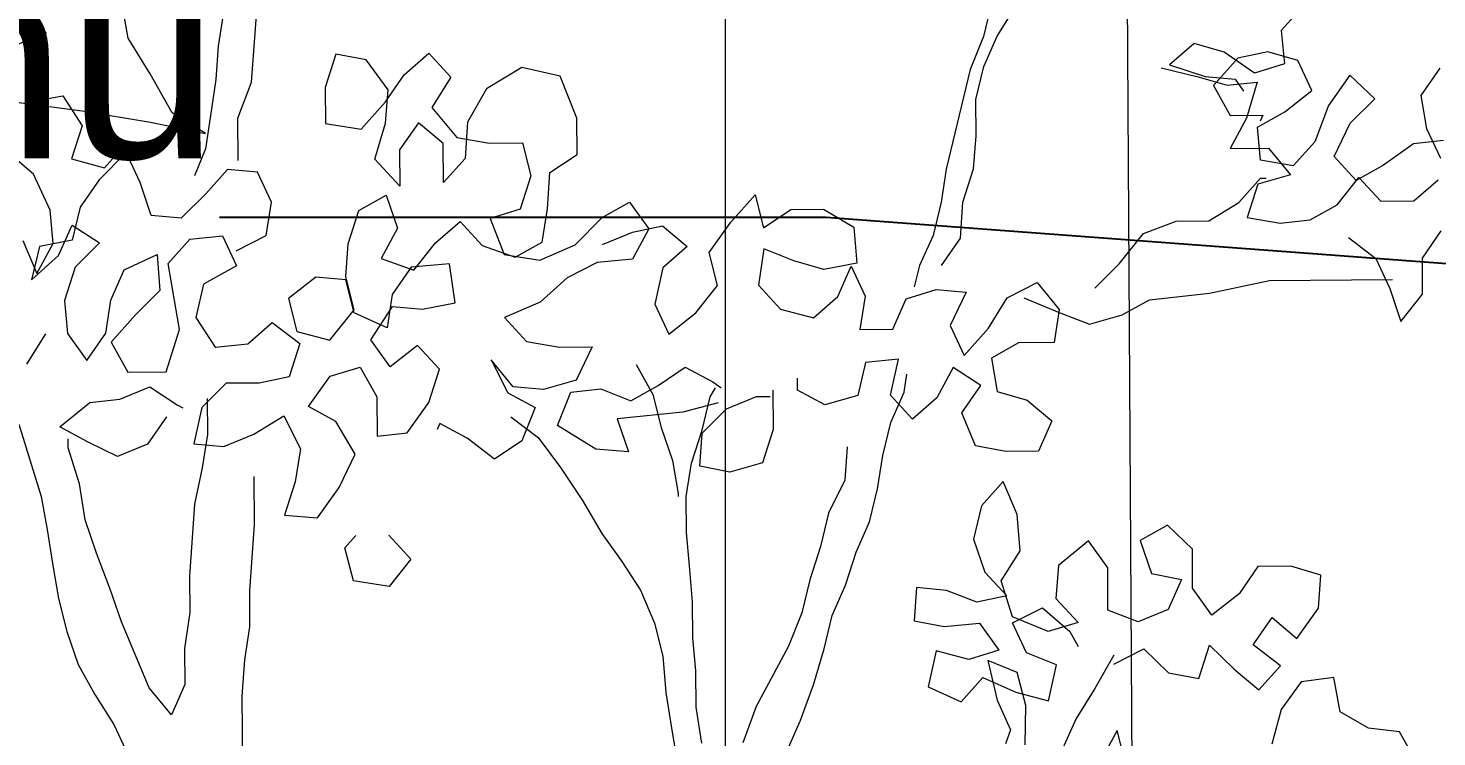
# Model space of a CAD drawing. Header units: millimetres. Extents: x 318905 to 439572, y -5133 to 105868.
# Drawn here: x 351567 to 352821, y 4151 to 4781 of the extents above; entities that cross this region are included whole.
import ezdxf

# ---------------------------------------------------------------- set-up
doc = ezdxf.new("R2010")
doc.units = ezdxf.units.MM
doc.header["$MEASUREMENT"] = 0
doc.layers.add('0_Stylo_No__98', color=154, linetype='Continuous', lineweight=0)
doc.layers.add('INTI_Etiquettes_Stylo_No__1', color=7, linetype='Continuous', lineweight=5)
doc.layers.add('INTI_Agencement_Stylo_No__102', color=7, linetype='Continuous', lineweight=0, true_color=0xcccccc)
doc.styles.add('STYLE_GENERE_2', font='Arial')
doc.styles.add('STYLE_GENERE_3', font='')
doc.styles.get('STYLE_GENERE_3').set_extended_font_data('Arial')
doc.dimstyles.new('STYLE_GENERE__1', dxfattribs={"dimtxt": 200, "dimasz": 142.5, "dimexe": 0.18, "dimexo": 500, "dimgap": 0.09, "dimtad": 0, "dimtih": 1, "dimtoh": 1, "dimlfac": 0.001, "dimzin": 0, "dimdsep": 46, "dimtxsty": 'STYLE_GENERE_3', "dimblk": 'ARROWHEAD_6', "dimblk1": 'ARROWHEAD_6', "dimblk2": 'ARROWHEAD_6', "dimcen": 0.09, "dimclrd": 154, "dimclre": 154, "dimclrt": 154, "dimazin": 0, "dimtfac": 1, "dimtdec": 4, "dimtmove": 0, "dimatfit": 3, "dimfxl": 0, "dimtolj": 1, "dimtzin": 0, "dimarcsym": 0})
doc.dimstyles.new('STYLE_GENERE__3', dxfattribs={"dimtxt": 0.18, "dimasz": 182.4, "dimexe": 0.18, "dimexo": 0.0625, "dimgap": 0.09, "dimtad": 0, "dimtih": 1, "dimtoh": 1, "dimdec": 4, "dimzin": 0, "dimdsep": 46, "dimcen": 0.09, "dimadec": 0, "dimazin": 0, "dimtfac": 1, "dimtdec": 4, "dimtmove": 0, "dimatfit": 3, "dimldrblk": 'ARROWHEAD_5', "dimfxl": 0, "dimtolj": 1, "dimtzin": 0, "dimarcsym": 0})

# ---------------------------------------------------------------- blocks, each defined once
blk = doc.blocks.new('arbre6[1]', base_point=(351659.1, -542.5))
at = {"layer": 'INTI_Agencement_Stylo_No__102', "linetype": 'Continuous'}
for p, q in [((351750.3, 4853.3), (351736.3, 4764.8)), ((351765.8, 4732.9), (351772.4, 4821.3)), ((352424.5, 4803.1), (352417.4, 4773.6)), ((351561, 4795.3), (351583, 4776.8)), ((351656, 4772.1), (351650.9, 4801.5)), ((352429.6, 4773.7), (352446.4, 4800.7)), ((352701.8, 4800.3), (352682.5, 4778.7)), ((352682.5, 4778.7), (352685.2, 4749.3)), ((351583, 4776.8), (351556.3, 4765.8)), ((351675.7, 4740.2), (351656, 4772.1)), ((351736.3, 4764.8), (351734.1, 4735.3)), ((352417.4, 4773.6), (352405.5, 4744.1)), ((352417.6, 4746.9), (352429.6, 4773.7)), ((352604.8, 4767.3), (352583, 4748.4)), ((352631.6, 4759.5), (352604.8, 4767.3)), ((351841, 4757.7), (351831.5, 4728.2)), ((351867.8, 4752.6), (351841, 4757.7)), ((351887.4, 4726), (351867.8, 4752.6)), ((351901.9, 4739.5), (351923.7, 4758.5)), ((351923.7, 4758.5), (351943.3, 4737.2)), ((352643.8, 4754.3), (352622.1, 4730)), ((352658.5, 4741), (352631.6, 4759.5)), ((352670.5, 4759.9), (352643.8, 4754.3)), ((352697.3, 4752.1), (352670.5, 4759.9)), ((352709.7, 4725.4), (352697.3, 4752.1)), ((351695.4, 4705.5), (351675.7, 4740.2)), ((351885.1, 4715.3), (351901.9, 4739.5)), ((352006.5, 4745.8), (351975, 4726.8)), ((352040.6, 4738.1), (352006.5, 4745.8)), ((352405.5, 4744.1), (352384.2, 4655.6)), ((352410.5, 4717.4), (352417.6, 4746.9)), ((352575.7, 4745.6), (352607.4, 4737.9)), ((352583, 4748.4), (352614.7, 4737.9)), ((352685.2, 4749.3), (352658.5, 4741)), ((352807, 4720.9), (352823.9, 4745.2)), ((351734.1, 4735.3), (351729.5, 4703.2)), ((351753.8, 4700.7), (351765.8, 4732.9)), ((351831.5, 4728.2), (351831.7, 4696.1)), ((351943.3, 4737.2), (351926.5, 4710.3)), ((352055.5, 4700.8), (352040.6, 4738.1)), ((352607.4, 4737.9), (352634.2, 4730.1)), ((352614.7, 4737.9), (352641.5, 4735.5)), ((352622.1, 4730), (352636.9, 4703.3)), ((352634.2, 4730.1), (352661, 4733)), ((352641.5, 4735.5), (352648.9, 4724.9)), ((352661, 4733), (352651.5, 4700.8)), ((352743.6, 4739.1), (352724.4, 4712.2)), ((352765.7, 4717.9), (352743.6, 4739.1)), ((351556.7, 4715), (351615.1, 4707.5)), ((351566.4, 4715.1), (351598, 4720.7)), ((351598, 4720.7), (351615.2, 4694.1)), ((351863.4, 4691), (351885.1, 4715.3)), ((351885.2, 4696.5), (351887.4, 4726)), ((351975, 4726.8), (351958.2, 4697.2)), ((352410.8, 4685.2), (352410.5, 4717.4)), ((352685.5, 4706.5), (352709.7, 4725.4)), ((352743.9, 4696.3), (352765.7, 4717.9)), ((352812.1, 4691.5), (352807, 4720.9)), ((351615.1, 4707.5), (351676, 4697.3)), ((351724.8, 4687.1), (351695.4, 4705.5)), ((351729.5, 4703.2), (351724.9, 4673.7)), ((351926.5, 4710.3), (351948.6, 4683.7)), ((352636.9, 4703.3), (352666, 4703.6)), ((352661.3, 4692.9), (352685.5, 4706.5)), ((352666, 4703.6), (352663.7, 4698.2)), ((352724.4, 4712.2), (352712.4, 4679.9)), ((351615.2, 4694.1), (351605.7, 4664.6)), ((351676, 4697.3), (351724.8, 4687.1)), ((351754.1, 4663.2), (351753.8, 4700.7)), ((351831.7, 4696.1), (351863.4, 4691)), ((351875.7, 4664.3), (351885.2, 4696.5)), ((351914.4, 4696.8), (351897.6, 4672.6)), ((351936.5, 4678.3), (351914.4, 4696.8)), ((351958.2, 4697.2), (351956, 4665.1)), ((352055.7, 4668.6), (352055.5, 4700.8)), ((352651.5, 4700.8), (352637.1, 4673.9)), ((352663.9, 4663.4), (352661.3, 4692.9)), ((352729.6, 4666.7), (352743.9, 4696.3)), ((352824.5, 4664.9), (352812.1, 4691.5)), ((351936.7, 4643.5), (351936.5, 4678.3)), ((351948.6, 4683.7), (351977.8, 4678.6)), ((351977.8, 4678.6), (352007, 4678.9)), ((352007, 4678.9), (352014.5, 4649.5)), ((352408.5, 4655.8), (352410.8, 4685.2)), ((352712.4, 4679.9), (352693.1, 4658.4)), ((352800, 4678.1), (352773.4, 4659.1)), ((352826.8, 4681), (352800, 4678.1)), ((351571.8, 4650.9), (351547.3, 4672.1)), ((351605.7, 4664.6), (351635, 4656.8)), ((351654.3, 4670.4), (351630.2, 4646.1)), ((351635, 4656.8), (351651.9, 4675.7)), ((351666.7, 4643.7), (351654.3, 4670.4)), ((351724.9, 4673.7), (351715.3, 4649.5)), ((351897.8, 4640.5), (351875.7, 4664.3)), ((351897.6, 4672.6), (351897.8, 4640.5)), ((351956, 4665.1), (351936.7, 4643.5)), ((352031.5, 4652.4), (352055.7, 4668.6)), ((352637.1, 4673.9), (352671.1, 4674.2)), ((352671.1, 4674.2), (352690.8, 4650.3)), ((352749.2, 4645.5), (352729.6, 4666.7)), ((351744.5, 4655.1), (351725.2, 4633.5)), ((351771.2, 4652.7), (351744.5, 4655.1)), ((351783.6, 4626), (351771.2, 4652.7)), ((352029.3, 4620.2), (352031.5, 4652.4)), ((352384.2, 4655.6), (352379.6, 4626.1)), ((352399, 4626.2), (352408.5, 4655.8)), ((352693.1, 4658.4), (352663.9, 4663.4)), ((352773.4, 4659.1), (352749.2, 4645.5)), ((351586.6, 4618.9), (351571.8, 4650.9)), ((351630.2, 4646.1), (351613.3, 4621.8)), ((351676.6, 4614.4), (351666.7, 4643.7)), ((352014.5, 4649.5), (352005, 4620)), ((352644.7, 4625.8), (352664, 4647.4)), ((352661.6, 4642), (352652.1, 4612.5)), ((352690.8, 4650.3), (352661.6, 4642)), ((352664, 4647.4), (352668.9, 4647.4)), ((352732.3, 4623.9), (352751.6, 4648.2)), ((352751.6, 4648.2), (352771.2, 4626.9)), ((352800.4, 4627.2), (352822.2, 4646.1)), ((351725.2, 4633.5), (351703.4, 4611.9)), ((351861.5, 4618.7), (351885.7, 4632.3)), ((351885.7, 4632.3), (351895.7, 4603)), ((352192.4, 4608.3), (352214.1, 4632.6)), ((352214.1, 4632.6), (352221.6, 4603.2)), ((352771.2, 4626.9), (352800.4, 4627.2)), ((351589.3, 4589.5), (351586.6, 4618.9)), ((351613.3, 4621.8), (351606.3, 4592.3)), ((351703.4, 4611.9), (351676.6, 4614.4)), ((351778.9, 4596.5), (351783.6, 4626)), ((351852, 4589.2), (351861.5, 4618.7)), ((352005, 4620), (351978.3, 4611.7)), ((352024.7, 4590.7), (352029.3, 4620.2)), ((352078, 4612.6), (352102.3, 4626.2)), ((352102.3, 4626.2), (352119.5, 4602.3)), ((352221.6, 4603.2), (352245.8, 4619.5)), ((352245.8, 4619.5), (352275, 4619.8)), ((352275, 4619.8), (352301.9, 4604)), ((352379.6, 4626.1), (352372.5, 4596.6)), ((352396.8, 4594.1), (352399, 4626.2)), ((352618.1, 4609.5), (352644.7, 4625.8)), ((352708.1, 4610.3), (352732.3, 4623.9)), ((351594.2, 4578.8), (351606.2, 4605.7)), ((351606.2, 4605.7), (351630.6, 4589.9)), ((351895.7, 4603), (351881.3, 4576.1)), ((351929.8, 4589.9), (351951.6, 4608.8)), ((351951.6, 4608.8), (351971.2, 4587.6)), ((351978.3, 4611.7), (351990.7, 4579.7)), ((352053.9, 4588.3), (352078, 4612.6)), ((352104.9, 4599.5), (352131.6, 4605.1)), ((352119.5, 4602.3), (352105.1, 4575.4)), ((352131.6, 4605.1), (352153.6, 4586.6)), ((352173.1, 4581.4), (352192.4, 4608.3)), ((352301.9, 4604), (352304.6, 4571.9)), ((352559.8, 4598.3), (352588.9, 4609.2)), ((352588.9, 4609.2), (352618.1, 4609.5)), ((352652.1, 4612.5), (352681.4, 4607.4)), ((352681.4, 4607.4), (352708.1, 4610.3)), ((351562.5, 4591.9), (351574.9, 4562.6)), ((351574.9, 4562.6), (351589.3, 4589.5)), ((351606.3, 4592.3), (351577.1, 4586.7)), ((351630.6, 4589.9), (351608.9, 4568.2)), ((351691.6, 4571.7), (351710.9, 4593.3)), ((351710.9, 4593.3), (351740, 4596.2)), ((351740, 4596.2), (351752.4, 4569.5)), ((351752.3, 4582.9), (351778.9, 4596.5)), ((351849.8, 4559.7), (351852, 4589.2)), ((351910.5, 4565.6), (351929.8, 4589.9)), ((352000.5, 4577.1), (352024.7, 4590.7)), ((352078.2, 4588.5), (352104.9, 4599.5)), ((352372.5, 4596.6), (352360.5, 4569.7)), ((352380, 4569.9), (352396.8, 4594.1)), ((352538.1, 4571.3), (352559.8, 4598.3)), ((352742.3, 4594.6), (352766.7, 4576)), ((352808.1, 4576.4), (352824.9, 4600.7)), ((351577.1, 4586.7), (351570, 4557.2)), ((351570, 4557.2), (351594.2, 4578.8)), ((351652.7, 4566), (351681.8, 4579.6)), ((351681.8, 4579.6), (351684.4, 4547.5)), ((351971.2, 4587.6), (352000.5, 4577.1)), ((351990.7, 4579.7), (352022.4, 4574.7)), ((352022.4, 4574.7), (352053.9, 4588.3)), ((352153.6, 4586.6), (352131.9, 4567.6)), ((352180.7, 4552), (352173.1, 4581.4)), ((352221.8, 4584.5), (352217.1, 4552.3)), ((352248.6, 4574), (352221.8, 4584.5)), ((352808.3, 4544.3), (352808.1, 4576.4)), ((351608.9, 4568.2), (351599.4, 4538.7)), ((351640.7, 4539.1), (351652.7, 4566)), ((351701.7, 4512.9), (351691.6, 4571.7)), ((351752.4, 4569.5), (351723.3, 4553.2)), ((351881.3, 4576.1), (351910.5, 4565.6)), ((351908.1, 4568.3), (351891.2, 4544)), ((351942.1, 4571.3), (351908.1, 4568.3)), ((351947.2, 4536.5), (351942.1, 4571.3)), ((352073.5, 4572.4), (352046.8, 4558.8)), ((352105.1, 4575.4), (352073.5, 4572.4)), ((352131.9, 4567.6), (352124.8, 4535.4)), ((352275.4, 4566.2), (352248.6, 4574)), ((352304.6, 4571.9), (352275.4, 4566.2)), ((352287.8, 4542.3), (352299.7, 4569.1)), ((352299.7, 4569.1), (352312.1, 4542.5)), ((352360.5, 4569.7), (352355.8, 4550.9)), ((352516.4, 4549.7), (352538.1, 4571.3)), ((352766.7, 4576), (352779.1, 4549.4)), ((351723.3, 4553.2), (351716.2, 4523.7)), ((351823, 4559.5), (351798.8, 4540.5)), ((351849.8, 4557), (351823, 4559.5)), ((351857.3, 4530.3), (351849.8, 4559.7)), ((351857.3, 4527.7), (351849.8, 4557)), ((352046.8, 4558.8), (352022.7, 4537.2)), ((352161.4, 4527.7), (352180.7, 4552)), ((352217.1, 4552.3), (352236.8, 4531.1)), ((352438.6, 4541), (352465.3, 4554.6)), ((352465.3, 4554.6), (352484.9, 4530.7)), ((352618.6, 4545.3), (352672, 4556.4)), ((352672, 4556.4), (352781.5, 4557.4)), ((351636.1, 4509.6), (351640.7, 4539.1)), ((351684.4, 4547.5), (351662.7, 4525.9)), ((351798.8, 4540.5), (351806.3, 4511.1)), ((351891.2, 4544), (351886.6, 4514.5)), ((352266, 4523.3), (352287.8, 4542.3)), ((352312.1, 4542.5), (352307.4, 4513)), ((352336.6, 4513.3), (352348.6, 4540.1)), ((352348.6, 4540.1), (352375.3, 4548.4)), ((352375.3, 4548.4), (352402.1, 4546)), ((352402.1, 4546), (352387.7, 4516.4)), ((352421.8, 4514), (352438.6, 4541)), ((352453.2, 4541.1), (352484.9, 4528)), ((352540.9, 4525.8), (352565.1, 4539.4)), ((352565.1, 4539.4), (352618.6, 4545.3)), ((352779.1, 4549.4), (352789, 4520)), ((352789, 4520), (352808.3, 4544.3)), ((351599.4, 4538.7), (351602, 4509.3)), ((351835.6, 4503.4), (351857.3, 4530.3)), ((351886.6, 4514.5), (351857.3, 4527.7)), ((351872.1, 4503.7), (351891.3, 4533.3)), ((351891.3, 4533.3), (351918.1, 4530.9)), ((351918.1, 4530.9), (351947.2, 4536.5)), ((352022.7, 4537.2), (351991.1, 4523.5)), ((352124.8, 4535.4), (352137.2, 4508.8)), ((352137.2, 4508.8), (352161.4, 4527.7)), ((352236.8, 4531.1), (352266, 4523.3)), ((352484.9, 4530.7), (352480.2, 4501.2)), ((352484.9, 4528), (352511.8, 4517.5)), ((351662.7, 4525.9), (351641, 4501.6)), ((351716.2, 4523.7), (351733.5, 4497.1)), ((351762.6, 4500), (351784.4, 4519)), ((351784.4, 4519), (351808.9, 4500.5)), ((351991.1, 4523.5), (352010.8, 4502.3)), ((352387.7, 4516.4), (352400.1, 4489.7)), ((352400.1, 4489.7), (352421.8, 4514)), ((352511.8, 4517.5), (352540.9, 4525.8)), ((351582.6, 4509.1), (351565.7, 4482.2)), ((351602, 4509.3), (351619.2, 4485.4)), ((351619.2, 4485.4), (351636.1, 4509.6)), ((351641, 4501.6), (351655.8, 4475)), ((351689.8, 4475.3), (351701.7, 4512.9)), ((351806.3, 4511.1), (351835.6, 4503.4)), ((351889.3, 4479.8), (351872.1, 4503.7)), ((352010.8, 4502.3), (352040, 4497.2)), ((352307.4, 4513), (352336.6, 4513.3)), ((352480.2, 4501.2), (352448.6, 4500.9)), ((351733.5, 4497.1), (351762.6, 4500)), ((351808.9, 4500.5), (351799.3, 4470.9)), ((351913.5, 4498.7), (351889.3, 4479.8)), ((351933.1, 4477.5), (351913.5, 4498.7)), ((352040, 4497.2), (352069.2, 4497.5)), ((352069.2, 4497.5), (352054.8, 4467.9)), ((352448.6, 4500.9), (352424.4, 4487.3)), ((351835.8, 4471.3), (351862.5, 4479.5)), ((351862.5, 4479.5), (351877.3, 4452.9)), ((351923.6, 4448), (351933.1, 4477.5)), ((351998.9, 4462), (351979.2, 4485.9)), ((351979.2, 4485.9), (351994.1, 4456.6)), ((352108.2, 4481.8), (352123, 4455.1)), ((352127.8, 4463.2), (352152, 4479.5)), ((352152, 4479.5), (352176.4, 4466.3)), ((352312.5, 4483.6), (352305.5, 4454.1)), ((352341.7, 4486.5), (352312.5, 4483.6)), ((352334.6, 4454.4), (352341.7, 4486.5)), ((352390.4, 4479), (352376, 4452.1)), ((352414.9, 4463.1), (352390.4, 4479)), ((352424.4, 4487.3), (352429.5, 4457.9)), ((351655.8, 4475), (351689.8, 4475.3)), ((351743.4, 4465.1), (351721.7, 4443.5)), ((351772.6, 4465.3), (351743.4, 4465.1)), ((351799.3, 4470.9), (351772.6, 4465.3)), ((351816.6, 4444.3), (351835.8, 4471.3)), ((352054.8, 4467.9), (352025.7, 4459.6)), ((352176.4, 4466.3), (352183.8, 4461)), ((352251.9, 4459), (352251.8, 4469.7)), ((352346.8, 4457.1), (352349.1, 4473.2)), ((351648.7, 4450.8), (351675.4, 4461.8)), ((351675.4, 4461.8), (351699.8, 4445.9)), ((351726.5, 4451.5), (351726.8, 4419.4)), ((351877.3, 4452.9), (351877.6, 4418.1)), ((351994.1, 4456.6), (352018.5, 4443.5)), ((352025.7, 4459.6), (351998.9, 4462)), ((352038.1, 4427.6), (352050, 4457.1)), ((352050, 4457.1), (352076.7, 4460.1)), ((352076.7, 4460.1), (352103.6, 4449.6)), ((352103.6, 4449.6), (352127.8, 4463.2)), ((352123, 4455.1), (352130.5, 4425.7)), ((352167, 4423.4), (352174.1, 4452.9)), ((352174.1, 4452.9), (352178.9, 4461)), ((352188.8, 4442.3), (352215.5, 4453.3)), ((352215.5, 4453.3), (352227.6, 4453.4)), ((352230, 4458.8), (352230.3, 4424)), ((352276.3, 4445.8), (352251.9, 4459)), ((352305.5, 4454.1), (352276.3, 4445.8)), ((352354.3, 4433.1), (352334.6, 4454.4)), ((352334.8, 4430.3), (352346.8, 4457.1)), ((352376, 4452.1), (352354.3, 4433.1)), ((352398, 4438.9), (352414.9, 4463.1)), ((352429.5, 4457.9), (352456.3, 4450.1)), ((351595.3, 4426.3), (351621.9, 4447.9)), ((351621.9, 4447.9), (351648.7, 4450.8)), ((351699.8, 4445.9), (351704.7, 4443.3)), ((351721.7, 4443.5), (351714.7, 4411.3)), ((351841, 4431.2), (351816.6, 4444.3)), ((351904.3, 4421), (351923.6, 4448)), ((352018.5, 4443.5), (352006.5, 4413.9)), ((352149.9, 4439.3), (352091.5, 4433.4)), ((352181.4, 4447.6), (352149.9, 4439.3)), ((352167, 4420.7), (352188.8, 4442.3)), ((352410.4, 4409.5), (352398, 4438.9)), ((352456.3, 4450.1), (352478.3, 4431.6)), ((351558.8, 4428.6), (351578.8, 4364.5)), ((351619.8, 4413.1), (351595.3, 4426.3)), ((351690.1, 4435.1), (351673.3, 4410.9)), ((351768.1, 4419.8), (351794.7, 4436.1)), ((351794.7, 4436.1), (351809.6, 4406.8)), ((351858.2, 4401.9), (351841, 4431.2)), ((351933.5, 4429.3), (351931.1, 4423.9)), ((351957.9, 4416.2), (351933.5, 4429.3)), ((351996.7, 4435.2), (352021.1, 4416.7)), ((352072.3, 4406.5), (352038.1, 4427.6)), ((352091.5, 4433.4), (352101.5, 4404.1)), ((352327.7, 4400.8), (352334.8, 4430.3)), ((352478.3, 4431.6), (352466.4, 4404.7)), ((351602.8, 4407.6), (351602.7, 4415.6)), ((351726.8, 4419.4), (351722.1, 4389.9)), ((351741.4, 4408.8), (351768.1, 4419.8)), ((351877.6, 4418.1), (351904.3, 4421)), ((351982.3, 4397.6), (351957.9, 4416.2)), ((352006.5, 4413.9), (351982.3, 4397.6)), ((352021.1, 4416.7), (352040.8, 4390.1)), ((352130.5, 4425.7), (352140.5, 4396.4)), ((352157.5, 4393.9), (352167, 4423.4)), ((352164.8, 4391.3), (352167, 4420.7)), ((352230.3, 4424), (352220.8, 4394.4)), ((351612.8, 4375.6), (351602.8, 4407.6)), ((351646.6, 4400), (351619.8, 4413.1)), ((351673.3, 4410.9), (351646.6, 4400)), ((351714.7, 4411.3), (351741.4, 4408.8)), ((351809.6, 4406.8), (351804.9, 4377.3)), ((351843.9, 4372.3), (351858.2, 4401.9)), ((352101.5, 4404.1), (352072.3, 4406.5)), ((352296.1, 4408.5), (352293.9, 4379)), ((352437.2, 4404.4), (352410.4, 4409.5)), ((352466.4, 4404.7), (352437.2, 4404.4)), ((351722.1, 4389.9), (351715.1, 4357.7)), ((352040.8, 4390.1), (352060.5, 4360.9)), ((352140.5, 4396.4), (352145.6, 4367)), ((352152.9, 4364.4), (352157.5, 4393.9)), ((352191.6, 4386.1), (352164.8, 4391.3)), ((352220.8, 4394.4), (352191.6, 4386.1)), ((352323.1, 4371.3), (352327.7, 4400.8)), ((351768.7, 4339.5), (351768.4, 4382.3)), ((351804.9, 4377.3), (351795.4, 4347.8)), ((352293.9, 4379), (352279.5, 4349.5)), ((352435, 4377.6), (352415.7, 4356.1)), ((352447.3, 4348.3), (352435, 4377.6)), ((351578.8, 4364.5), (351583.9, 4335.1)), ((351617.9, 4343.5), (351612.8, 4375.6)), ((351824.6, 4345.4), (351843.9, 4372.3)), ((352145.6, 4367), (352145.6, 4364.3)), ((352153.1, 4332.3), (352152.9, 4364.4)), ((352316, 4341.8), (352323.1, 4371.3)), ((351715.1, 4357.7), (351710.7, 4293.5)), ((352060.5, 4360.9), (352077.7, 4331.6)), ((352415.7, 4356.1), (352408.6, 4326.5)), ((351627.8, 4314.1), (351617.9, 4343.5)), ((351764.3, 4280.6), (351768.7, 4339.5)), ((351795.4, 4347.8), (351824.6, 4345.4)), ((352279.5, 4349.5), (352272.4, 4320)), ((352304.1, 4314.9), (352316, 4341.8)), ((352450, 4316.2), (352447.3, 4348.3)), ((352581.2, 4338.8), (352557, 4325.2)), ((352603.3, 4317.6), (352581.2, 4338.8)), ((351583.9, 4335.1), (351589, 4303.1)), ((351849.1, 4318.8), (351858.8, 4329.6)), ((351888, 4329.9), (351907.6, 4308.6)), ((352077.7, 4331.6), (352094.9, 4307.6)), ((352155.8, 4302.8), (352153.1, 4332.3)), ((352408.6, 4326.5), (352418.5, 4297.2)), ((351640.2, 4282.1), (351627.8, 4314.1)), ((351856.7, 4289.4), (351849.1, 4318.8)), ((352272.4, 4320), (352262.9, 4290.4)), ((352294.6, 4285.4), (352304.1, 4314.9)), ((352433.2, 4289.3), (352450, 4316.2)), ((352510.8, 4324.8), (352484.2, 4303.1)), ((352528, 4300.9), (352510.8, 4324.8)), ((352557, 4325.2), (352566.9, 4295.9)), ((352603.5, 4282.8), (352603.3, 4317.6)), ((351589, 4303.1), (351594.1, 4273.7)), ((351907.6, 4308.6), (351888.3, 4284.4)), ((352094.9, 4307.6), (352112.1, 4281)), ((352158.4, 4270.8), (352155.8, 4302.8)), ((352484.2, 4303.1), (352481.9, 4273.7)), ((352528.2, 4263.4), (352528, 4300.9)), ((352661.7, 4302.1), (352644.9, 4277.8)), ((352690.9, 4302.3), (352661.7, 4302.1)), ((352717.8, 4294.5), (352690.9, 4302.3)), ((351710.7, 4293.5), (351710.9, 4261.3)), ((351888.3, 4284.4), (351856.7, 4289.4)), ((352262.9, 4290.4), (352255.8, 4260.9)), ((352418.5, 4297.2), (352438.1, 4276)), ((352443.2, 4257.3), (352433.2, 4289.3)), ((352566.9, 4295.9), (352593.7, 4290.7)), ((352593.7, 4290.7), (352581.8, 4263.9)), ((352715.5, 4265.1), (352717.8, 4294.5)), ((351650.2, 4252.8), (351640.2, 4282.1)), ((351764.5, 4248.5), (351764.3, 4280.6)), ((352112.1, 4281), (352124.5, 4251.7)), ((352282.6, 4258.5), (352294.6, 4285.4)), ((352357.8, 4283.3), (352355.6, 4253.8)), ((352384.6, 4280.8), (352357.8, 4283.3)), ((352411.4, 4270.4), (352384.6, 4280.8)), ((352438.1, 4276), (352411.4, 4270.4)), ((352620.7, 4258.9), (352603.5, 4282.8)), ((352644.9, 4277.8), (352620.7, 4258.9)), ((351594.1, 4273.7), (351601.6, 4244.3)), ((352158.7, 4238.6), (352158.4, 4270.8)), ((352443.2, 4251.9), (352469.8, 4265.5)), ((352469.8, 4265.5), (352494.3, 4244.3)), ((352481.9, 4273.7), (352501.6, 4252.4)), ((352555.1, 4252.9), (352528.2, 4263.4)), ((352581.8, 4263.9), (352555.1, 4252.9)), ((352696.3, 4238.1), (352715.5, 4265.1)), ((351674.9, 4194.1), (351650.2, 4252.8)), ((351710.9, 4261.3), (351706.3, 4229.2)), ((352124.5, 4251.7), (352132, 4222.3)), ((352255.8, 4260.9), (352243.9, 4231.4)), ((352275.5, 4229), (352282.6, 4258.5)), ((352355.6, 4253.8), (352382.4, 4248.7)), ((352382.4, 4248.7), (352414, 4251.6)), ((352414, 4251.6), (352431.2, 4227.7)), ((352474.9, 4244.2), (352443.2, 4257.3)), ((352455.6, 4225.3), (352443.2, 4251.9)), ((352501.6, 4252.4), (352474.9, 4244.2)), ((352657.4, 4232.4), (352674.3, 4256.7)), ((352674.3, 4256.7), (352696.3, 4238.1)), ((351601.6, 4244.3), (351611.5, 4214.9)), ((351759.9, 4219), (351764.5, 4248.5)), ((352161.3, 4209.2), (352158.7, 4238.6)), ((352494.3, 4244.3), (352501.7, 4231)), ((351706.3, 4229.2), (351706.5, 4197.1)), ((352243.9, 4231.4), (352215.1, 4177.6)), ((352266, 4196.8), (352275.5, 4229)), ((352375.3, 4227.2), (352368.2, 4195)), ((352404.5, 4219.4), (352375.3, 4227.2)), ((352431.2, 4227.7), (352404.5, 4219.4)), ((352533.5, 4215.3), (352560.1, 4228.9)), ((352560.1, 4228.9), (352582.2, 4207.7)), ((352609, 4202.6), (352618.5, 4232.1)), ((352618.5, 4232.1), (352640.5, 4210.9)), ((352681.9, 4213.9), (352657.4, 4232.4)), ((351611.5, 4214.9), (351626.3, 4188.3)), ((351757.7, 4186.8), (351759.9, 4219)), ((352132, 4222.3), (352134.7, 4190.2)), ((352447.3, 4207.8), (352421.3, 4218.5)), ((352421.3, 4218.5), (352429.5, 4183.3)), ((352482.4, 4214.8), (352455.6, 4225.3)), ((352475.3, 4182.6), (352482.4, 4214.8)), ((352533.4, 4223.3), (352516.6, 4193.7)), ((352662.6, 4192.3), (352681.9, 4213.9)), ((352161.6, 4177.1), (352161.3, 4209.2)), ((352397.5, 4181.9), (352416.8, 4203.5)), ((352416.8, 4203.5), (352446.1, 4190.4)), ((352455, 4178.5), (352447.3, 4207.8)), ((352582.2, 4207.7), (352609, 4202.6)), ((352640.5, 4210.9), (352662.6, 4192.3)), ((352729.3, 4203.5), (352700.2, 4199.6)), ((352735, 4172.9), (352729.3, 4203.5)), ((351626.3, 4188.3), (351643.5, 4161.7)), ((351694.6, 4170.2), (351674.9, 4194.1)), ((351706.5, 4197.1), (351694.6, 4170.2)), ((352134.7, 4190.2), (352139.8, 4158.2)), ((352254.1, 4164.5), (352266, 4196.8)), ((352368.2, 4195), (352397.5, 4181.9)), ((352446.1, 4190.4), (352475.3, 4182.6)), ((352516.6, 4193.7), (352499.8, 4166.8)), ((352700.2, 4199.6), (352682.4, 4175)), ((351758.2, 4122.6), (351757.7, 4186.8)), ((352166.7, 4145), (352161.6, 4177.1)), ((352215.1, 4177.6), (352203.2, 4145.4)), ((352429.5, 4183.3), (352441.5, 4156.8)), ((352454.5, 4143.6), (352455, 4178.5)), ((352230.2, 4110.8), (352254.1, 4164.5)), ((352499.8, 4166.8), (352487.8, 4139.9)), ((352682.4, 4175), (352674, 4144.2)), ((352760.2, 4158.4), (352735, 4172.9)), ((351643.5, 4161.7), (351655.9, 4135)), ((352139.8, 4158.2), (352144.9, 4128.8)), ((352441.5, 4156.8), (352437, 4144.3)), ((352536.3, 4156.4), (352521.9, 4129.5)), ((352543.9, 4127), (352536.3, 4156.4)), ((352787.8, 4155.1), (352760.2, 4158.4)), ((352803, 4127.7), (352787.8, 4155.1))]:
    blk.add_line(p, q, dxfattribs=at)
blk = doc.blocks.new('*D124')
at = {"layer": '0_Stylo_No__98', "linetype": 'Continuous'}
for p, q in [((352187.7, 7634.5), (352187.7, 7747)), ((352262.7, 7559.5), (352112.7, 7709.5)), ((352687.7, 7634.5), (352047.1, 7634.5)), ((352187.7, 3678.3), (352187.7, 7634.5)), ((352187.7, -552.4), (352187.7, 3403.7)), ((352112.7, -477.4), (352262.7, -627.4)), ((352328.3, -552.4), (351687.7, -552.4)), ((352187.7, -664.9), (352187.7, -552.4))]:
    blk.add_line(p, q, dxfattribs=at)
at = {"layer": '0_Stylo_No__98', "insert": (351920.8, 3441), "char_height": 200, "attachment_point": 7, "style": 'STYLE_GENERE_3'}
blk.add_mtext('\\A1;{\\pql;\\fArial|b0|i0|c0|p34;8,19}', dxfattribs=at)
blk = doc.blocks.new('ARROWHEAD_6')
at = {"color": 0, "linetype": 'Continuous', "lineweight": 0}
for p, q in [((-0.5, -0.5), (0.5, 0.5)), ((0, 0), (-1, 0))]:
    blk.add_line(p, q, dxfattribs=at)
blk = doc.blocks.new('*D125')
at = {"layer": '0_Stylo_No__98', "linetype": 'Continuous'}
for p, q in [((352538.8, 5926.7), (352539.5, 5814.2)), ((352614.9, 5739.7), (352464, 5888.8)), ((352398.9, 5813.4), (353039.5, 5817.1)), ((352539.5, 5814.2), (352557.2, 2763.2)), ((352558.8, 2488.5), (352576.6, -562.5)), ((352501.1, -488), (352652, -637.1)), ((352435.9, -563.3), (353076.6, -559.6)), ((352576.6, -562.5), (352577.2, -675))]:
    blk.add_line(p, q, dxfattribs=at)
at = {"layer": '0_Stylo_No__98', "insert": (352291.1, 2525.9), "char_height": 200, "attachment_point": 7, "style": 'STYLE_GENERE_3'}
blk.add_mtext('\\A1;{\\pql;\\fArial|b0|i0|c0|p34;6,38}', dxfattribs=at)
blk = doc.blocks.new('ARROWHEAD_5')
at = {"linetype": 'Continuous', "lineweight": 0}
blk.add_hatch(color=0, dxfattribs=at).paths.add_polyline_path([(-1, 0.2679), (0, 0), (-1, -0.2679)])
at = {"color": 0, "linetype": 'Continuous', "lineweight": 0}
blk.add_line((0, 0), (-1, 0), dxfattribs=at)

msp = doc.modelspace()

# ---------------------------------------------------------------- block references
at = {"layer": 'INTI_Agencement_Stylo_No__102', "linetype": 'Continuous'}
msp.add_blockref('arbre6[1]', (351659.099, -542.456), dxfattribs=at)

# ---------------------------------------------------------------- texts
at = {"layer": 'INTI_Etiquettes_Stylo_No__1', "linetype": 'Continuous', "insert": (351737.357, 4612.501), "char_height": 175, "attachment_point": 9, "style": 'STYLE_GENERE_2'}
msp.add_mtext('\\A1;{\\pqr;\\fArial|b0|i0|c0|p34;Enduit teinte gris soutenu}', dxfattribs=at)

# ---------------------------------------------------------------- dimensions: what is measured, and where the dimension line sits
at = {"color": 154, "linetype": 'Continuous', "lineweight": 0}
for base, p1, p2, angle, picture, middle in [((352187.679, 7634.463), (352187.679, -552.434), (369844.465, 7634.463), 90, '*D124', (352215.877, 3541.014)), ((352576.567, -562.52), (354049.368, 5823.012), (352576.567, -562.52), 270.333193, '*D125', (352586.224, 2625.856))]:
    dim = msp.add_linear_dim(base=base, p1=p1, p2=p2, angle=angle, dimstyle='STYLE_GENERE__1', dxfattribs=at)
    dim.commit()
    dim.dimension.update_dxf_attribs({"geometry": picture, "text_midpoint": middle, "dimtype": 160})

# ---------------------------------------------------------------- leaders
at = {"layer": 'INTI_Etiquettes_Stylo_No__1', "linetype": 'Continuous', "annotation_type": 0, "has_hookline": 1, "hookline_direction": 1, "text_width": 2724.557}
msp.add_leader([(357965.584, 4189.64), (352277.357, 4612.501), (351737.447, 4612.501)], dimstyle='STYLE_GENERE__3', dxfattribs=at)

doc.saveas('drawing.dxf')
